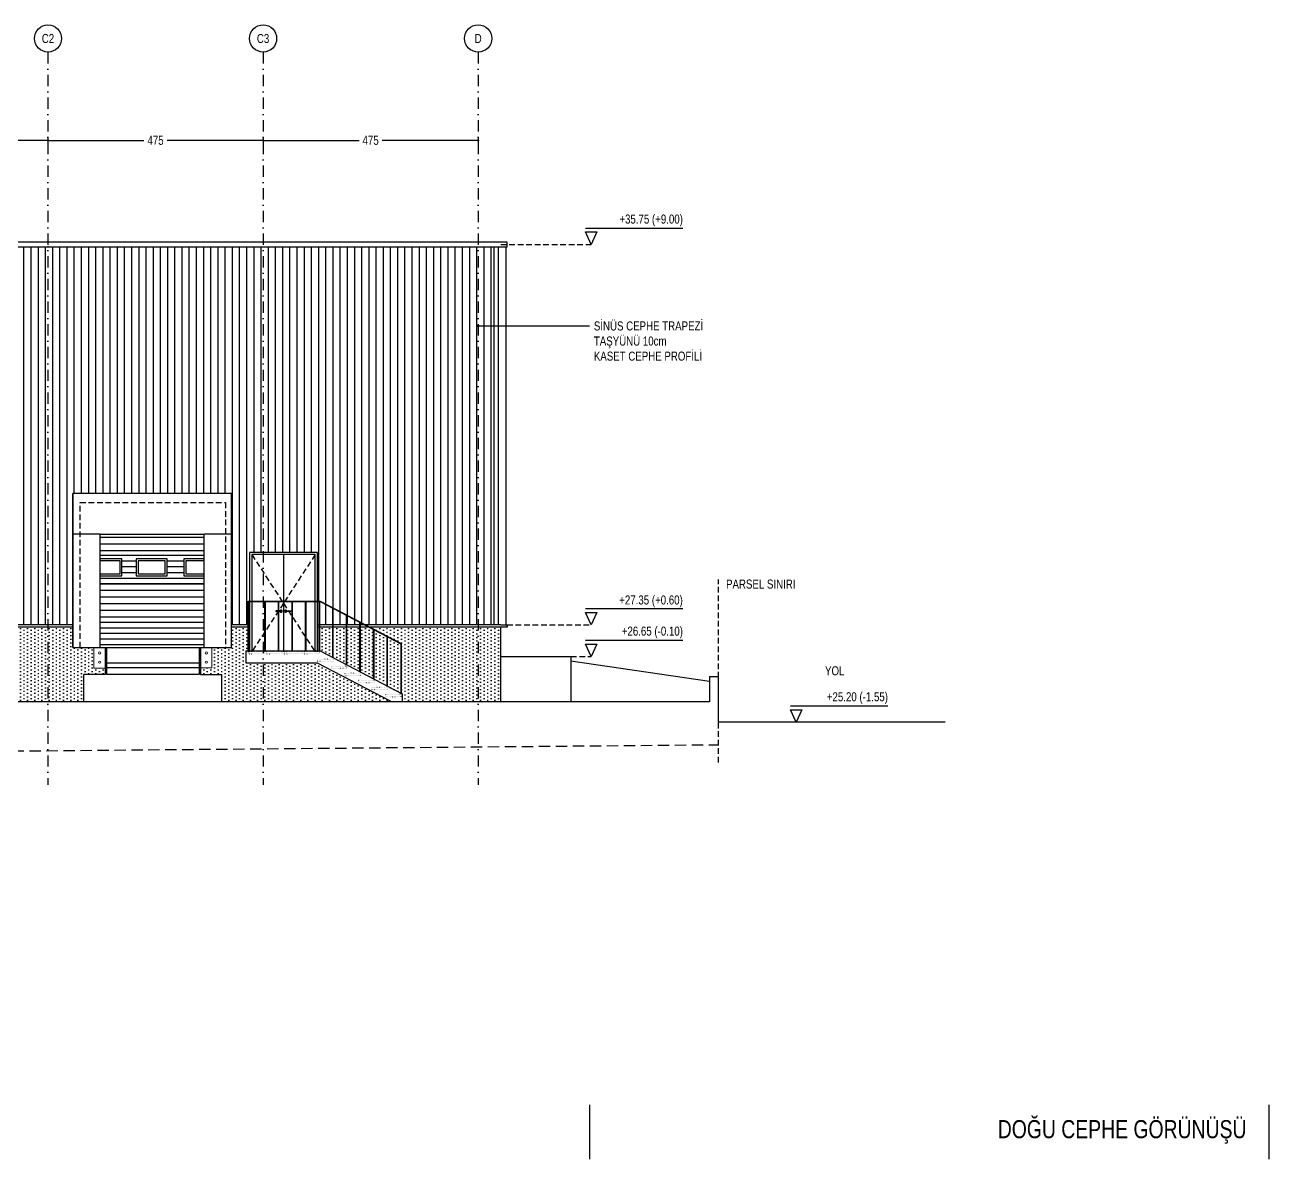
# Model space of a CAD drawing. Header units: centimetres. Extents: x 77182 to 116086, y 20619 to 33555.
# Drawn here: x 106965 to 109712, y 24670 to 27175 of the extents above; entities that cross this region are included whole.
import ezdxf
from ezdxf import colors
from ezdxf.entities.mleader import LeaderData, LeaderLine
from ezdxf.enums import TextEntityAlignment as Align
from ezdxf.math import Vec2, Vec3

# ---------------------------------------------------------------- set-up
doc = ezdxf.new("R2010")
doc.units = ezdxf.units.CM
doc.header["$LTSCALE"] = 100
for name, pattern in [('ACAD_ISO10W100', [18, 12, -3, 0, -3]), ('DASHDOT2', [0.5, 0.25, -0.125, 0, -0.125]), ('DOT2', [0.125, 0, -0.125]), ('HIDDEN2', [0.1875, 0.125, -0.0625])]:
    doc.linetypes.add(name, pattern=pattern)
for name, color, linetype in [('A-ANNO-DIMS', 187, 'Continuous'), ('A-ANNO-GRID', 155, 'DASHDOT2'), ('A-ANNO-IDEN', 50, 'Continuous'), ('A-ANNO-TEXT', 50, 'Continuous'), ('A-ANNO-TTBL', 157, 'Continuous'), ('A-ELEV-01', 255, 'Continuous'), ('A-ELEV-04', 250, 'Continuous'), ('A-HATCH', 253, 'Continuous'), ('L-ERTH', 31, 'Continuous'), ('L-TOPO', 49, 'Continuous'), ('S-CONC', 5, 'Continuous')]:
    doc.layers.add(name, color=color, linetype=linetype)
doc.layers.add('FA_ İÇ ÖLÇÜ', color=3, linetype='Continuous', lineweight=18)
doc.styles.add('Fields_100', font='act_simplex.shx', dxfattribs={"width": 0.8, "height": 20})
doc.styles.add('Fields_200', font='act_simplex.shx', dxfattribs={"width": 0.8, "height": 40})
doc.dimstyles.new('FIELDS_100', dxfattribs={"dimscale": 0, "dimtxt": 20, "dimasz": 5, "dimexe": 5, "dimexo": 5, "dimgap": 5, "dimtad": 0, "dimdec": 0, "dimzin": 0, "dimdsep": 46, "dimtxsty": 'Fields_100', "dimblk": 'DOT', "dimcen": 0.09, "dimclrt": 50, "dimadec": 0, "dimazin": 0, "dimtfac": 1, "dimtdec": 0, "dimtix": 1, "dimtofl": 0, "dimtmove": 1, "dimatfit": 3, "dimfxl": 5, "dimfxlon": 1, "dimtolj": 1, "dimtzin": 0, "dimarcsym": 0})
pattern_1 = [(90, (133156.465, 90687.795), (-15.875, 1e-15), [])]
pattern_2 = [(90, (133156.4655, 90687.7946), (-7.9375, 3.96875), [0, -7.9375])]

# ---------------------------------------------------------------- blocks, each defined once
blk = doc.blocks.new('_Dot')
at = {"color": 0, "linetype": 'ByBlock', "lineweight": -2}
blk.add_line((-0.5, 0), (-1, 0), dxfattribs=at)
at = {"color": 0, "linetype": 'ByBlock', "const_width": 0.5}
blk.add_lwpolyline([(-0.25, 0, 1), (0.25, 0, 1)], format="xyb", close=True, dxfattribs=at)
blk = doc.blocks.new('*D34')
at = {"layer": 'A-ANNO-DIMS', "color": 0, "lineweight": -2, "transparency": 16777216}
for p, q in [((106540.7, 26925.2), (106540.7, 26915.2)), ((106545.7, 26920.2), (106752.7, 26920.2)), ((107010.7, 26920.2), (106803.8, 26920.2)), ((107015.7, 26925.2), (107015.7, 26915.2))]:
    blk.add_line(p, q, dxfattribs=at)
at = {"layer": 'DEFPOINTS', "color": 0, "transparency": 16777216}
for p in [(106540.7, 27120.2), (107015.7, 27120.2), (107015.7, 26920.2)]:
    blk.add_point(p, dxfattribs=at)
at = {"layer": 'A-ANNO-DIMS', "color": 0, "lineweight": -2, "transparency": 16777216, "xscale": 5, "yscale": 5, "zscale": 5, "rotation": 180}
blk.add_blockref('_Dot', (106540.7, 26920.2), dxfattribs=at)
at = {"layer": 'A-ANNO-DIMS', "color": 0, "lineweight": -2, "transparency": 16777216, "xscale": 5, "yscale": 5, "zscale": 5}
blk.add_blockref('_Dot', (107015.7, 26920.2), dxfattribs=at)
at = {"layer": 'A-ANNO-DIMS', "color": 50, "transparency": 16777216, "insert": (106778.2, 26920.2), "char_height": 20, "attachment_point": 5, "style": 'Fields_100'}
blk.add_mtext('\\A1;475', dxfattribs=at)
blk = doc.blocks.new('*D35')
at = {"layer": 'A-ANNO-DIMS', "color": 0, "lineweight": -2, "transparency": 16777216}
for p, q in [((107015.7, 26925.2), (107015.7, 26915.2)), ((107020.7, 26920.2), (107227.7, 26920.2)), ((107485.7, 26920.2), (107278.8, 26920.2)), ((107490.7, 26925.2), (107490.7, 26915.2))]:
    blk.add_line(p, q, dxfattribs=at)
at = {"layer": 'DEFPOINTS', "color": 0, "transparency": 16777216}
for p in [(107015.7, 27120.2), (107490.7, 27120.2), (107490.7, 26920.2)]:
    blk.add_point(p, dxfattribs=at)
at = {"layer": 'A-ANNO-DIMS', "color": 0, "lineweight": -2, "transparency": 16777216, "xscale": 5, "yscale": 5, "zscale": 5, "rotation": 180}
blk.add_blockref('_Dot', (107015.7, 26920.2), dxfattribs=at)
at = {"layer": 'A-ANNO-DIMS', "color": 0, "lineweight": -2, "transparency": 16777216, "xscale": 5, "yscale": 5, "zscale": 5}
blk.add_blockref('_Dot', (107490.7, 26920.2), dxfattribs=at)
at = {"layer": 'A-ANNO-DIMS', "color": 50, "transparency": 16777216, "insert": (107253.2, 26920.2), "char_height": 20, "attachment_point": 5, "style": 'Fields_100'}
blk.add_mtext('\\A1;475', dxfattribs=at)
blk = doc.blocks.new('*D36')
at = {"layer": 'A-ANNO-DIMS', "color": 0, "lineweight": -2, "transparency": 16777216}
for p, q in [((107490.7, 26925.2), (107490.7, 26915.2)), ((107495.7, 26920.2), (107702.7, 26920.2)), ((107960.7, 26920.2), (107753.8, 26920.2)), ((107965.7, 26925.2), (107965.7, 26915.2))]:
    blk.add_line(p, q, dxfattribs=at)
at = {"layer": 'DEFPOINTS', "color": 0, "transparency": 16777216}
for p in [(107490.7, 27120.2), (107965.7, 27120.2), (107965.7, 26920.2)]:
    blk.add_point(p, dxfattribs=at)
at = {"layer": 'A-ANNO-DIMS', "color": 0, "lineweight": -2, "transparency": 16777216, "xscale": 5, "yscale": 5, "zscale": 5, "rotation": 180}
blk.add_blockref('_Dot', (107490.7, 26920.2), dxfattribs=at)
at = {"layer": 'A-ANNO-DIMS', "color": 0, "lineweight": -2, "transparency": 16777216, "xscale": 5, "yscale": 5, "zscale": 5}
blk.add_blockref('_Dot', (107965.7, 26920.2), dxfattribs=at)
at = {"layer": 'A-ANNO-DIMS', "color": 50, "transparency": 16777216, "insert": (107728.2, 26920.2), "char_height": 20, "attachment_point": 5, "style": 'Fields_100'}
blk.add_mtext('\\A1;475', dxfattribs=at)

msp = doc.modelspace()

# ---------------------------------------------------------------- hatches: boundary and pattern name
at = {"layer": 'A-HATCH'}
h = msp.add_hatch(dxfattribs=at)
h.set_pattern_fill('LINE', color=256, scale=5, angle=90)
h.set_pattern_definition(pattern_1)
h.paths.add_polyline_path([(108000.7, 26685.4), (102230.7, 26685.4), (102230.7, 25850.4), (103895.7, 25850.4), (103895.7, 26010.4), (104045.7, 26010.4), (104045.7, 25850.4), (105697.4, 25850.4), (105797.1, 25902.6), (105803.2, 25902.6), (105803.2, 26010.4), (105953.2, 26010.4), (105953.2, 25902.6), (105956.2, 25902.6), (105956.2, 25850.4), (106128.2, 25850.4), (106128.2, 26140.4), (106478.2, 26140.4), (106478.2, 25850.4), (107070.7, 25850.4), (107070.7, 26140.4), (107420.7, 26140.4), (107420.7, 25850.4), (107457.7, 25850.4), (107460.7, 26010.4), (107610.7, 26010.4), (107610.7, 25902.6), (107616.9, 25902.6), (107716.6, 25850.4), (108000.7, 25850.4)])
h = msp.add_hatch(dxfattribs=at)
h.set_pattern_fill('LINE', color=256, scale=5, angle=90)
h.set_pattern_definition(pattern_1)
h.paths.add_polyline_path([(107675.7, 25870.7), (107675.7, 25850.4), (107704.7, 25850.4), (107704.7, 25855.5)])
h.paths.add_polyline_path([(107674.7, 25871.2), (107645.7, 25886.4), (107645.7, 25850.4), (107674.7, 25850.4)])
h.paths.add_polyline_path([(107644.7, 25886.9), (107616.7, 25901.6), (107615.7, 25901.6), (107615.7, 25850.4), (107644.7, 25850.4)])
h = msp.add_hatch(dxfattribs=at)
h.set_pattern_fill('DOTS', color=256, scale=5, angle=90)
h.set_pattern_definition(pattern_2)
h.paths.add_polyline_path([(106457.3, 25680.4), (106457.3, 25740.4), (106410.3, 25740.4), (106410.3, 25755.4), (106435.3, 25755.4), (106435.3, 25800.4), (106478.2, 25800.4), (106478.2, 25845.4), (107070.7, 25845.4), (107070.7, 25800.4), (107116.7, 25800.4), (107116.7, 25754.4), (107141.7, 25754.4), (107141.7, 25740.4), (107094.8, 25740.4), (107094.8, 25680.4)])
h = msp.add_hatch(dxfattribs=at)
h.set_pattern_fill('DOTS', color=256, scale=5, angle=90)
h.set_pattern_definition(pattern_2)
h.paths.add_polyline_path([(107399.8, 25680.4), (107399.8, 25740.4), (107352.8, 25740.4), (107352.8, 25755.4), (107377.8, 25755.4), (107377.8, 25800.4), (107420.7, 25800.4), (107420.7, 25845.4), (107457.7, 25845.4), (107457.7, 25792.6), (107452.7, 25792.6), (107452.7, 25766.6), (107610.5, 25766.6), (107771.7, 25682.1), (107771.7, 25680.4)])
h = msp.add_hatch(dxfattribs=at)
h.set_pattern_fill('DOTS', color=256, scale=5, angle=90)
h.set_pattern_definition(pattern_2)
h.paths.add_polyline_path([(107794.7, 25808.3), (107765.7, 25823.5), (107765.7, 25714.6), (107794.7, 25699.5)])
h.paths.add_polyline_path([(107734.7, 25839.8), (107724, 25845.4), (107705.7, 25845.4), (107705.7, 25746.1), (107734.7, 25730.9)])
h.paths.add_polyline_path([(107764.7, 25824), (107735.7, 25839.2), (107735.7, 25730.4), (107764.7, 25715.2)])
h.paths.add_polyline_path([(107704.7, 25845.4), (107675.7, 25845.4), (107675.7, 25761.8), (107704.7, 25746.6)])
h.paths.add_polyline_path([(107674.7, 25845.4), (107645.7, 25845.4), (107645.7, 25777.5), (107674.7, 25762.3)])
h.paths.add_polyline_path([(107644.7, 25845.4), (107615.7, 25845.4), (107615.7, 25792.6), (107616.9, 25792.6), (107644.7, 25778)])
h = msp.add_hatch(dxfattribs=at)
h.set_pattern_fill('DOTS', color=256, scale=5, angle=90)
h.set_pattern_definition(pattern_2)
h.paths.add_polyline_path([(107797.7, 25680.4), (107797.7, 25697.9), (107795.7, 25698.9), (107795.7, 25808.9), (107726.1, 25845.4), (108015.7, 25845.4), (108015.7, 25680.4)])

# ---------------------------------------------------------------- linework, layer by layer
at = {"color": 18, "true_color": 0x000000}
for p, q in [((107070.7, 26140.4), (107070.7, 26140.4)), ((107070.7, 26140.4), (107070.7, 26140.4)), ((107070.7, 26140.4), (107070.7, 26140.4)), ((107070.7, 26140.4), (107070.7, 26140.4)), ((107070.7, 26140.4), (107070.7, 26140.4)), ((107070.7, 26140.4), (107070.7, 26140.4)), ((107070.7, 26140.4), (107070.7, 26140.4)), ((107070.7, 26140.4), (107070.7, 26140.4)), ((107420.7, 26140.4, 0), (107420.7, 26140.4, 0)), ((107420.7, 26140.4, 0), (107420.7, 26140.4, 0)), ((107420.7, 26140.4, 0), (107420.7, 26140.4, 0)), ((107420.7, 26140.4, 0), (107420.7, 26140.4, 0)), ((107420.7, 26140.4, 0), (107420.7, 26140.4, 0)), ((107420.7, 26140.4, 0), (107420.7, 26140.4, 0)), ((107420.7, 26140.4, 0), (107420.7, 26140.4, 0)), ((107420.7, 26140.4, 0), (107420.7, 26140.4, 0))]:
    msp.add_line(p, q, dxfattribs=at)
at = {"layer": 'A-ANNO-DIMS', "linetype": 'HIDDEN2'}
for p, q in [((108015.7, 26690.4), (108215.3, 26690.4)), ((108496.7, 25546.5), (108496.7, 25950.3)), ((108029.7, 25850.4), (108214.9, 25850.4)), ((108170.7, 25780.4), (108215.3, 25780.4))]:
    msp.add_line(p, q, dxfattribs=at)
at = {"layer": 'A-ANNO-DIMS'}
for points in [[(108417.9, 26725.4), (108202.8, 26725.4)], [(108417.6, 25885.4), (108202.4, 25885.4)], [(108417.9, 25815.4), (108202.8, 25815.4)], [(108870.7, 25670.4), (108655.6, 25670.4)]]:
    msp.add_lwpolyline(points, dxfattribs=at)
for points in [[(108215.3, 26690.4), (108202.8, 26717.9), (108227.8, 26717.9)], [(108214.9, 25850.4), (108202.4, 25877.9), (108227.4, 25877.9)], [(108215.3, 25780.4), (108202.8, 25807.9), (108227.8, 25807.9)], [(108668.1, 25635.4), (108655.6, 25662.9), (108680.6, 25662.9)]]:
    msp.add_lwpolyline(points, close=True, dxfattribs=at)
at = {"layer": 'A-ANNO-GRID'}
for p, q in [((107015.7, 27115.2), (107015.7, 25496.8)), ((107490.7, 27115.2), (107490.7, 25496.8)), ((107965.7, 27115.2), (107965.7, 25496.8))]:
    msp.add_line(p, q, dxfattribs=at)
at = {"layer": 'A-ANNO-GRID', "linetype": 'Continuous', "ltscale": 10}
for centre in [(107015.7, 27145.2), (107490.7, 27145.2), (107965.7, 27145.2)]:
    msp.add_circle(centre, 30, dxfattribs=at)
at = {"layer": 'A-ANNO-TTBL'}
for points in [[(108212.4, 24670.4), (108212.4, 24790.4)], [(109712.4, 24670.4), (109712.4, 24790.4)]]:
    msp.add_lwpolyline(points, dxfattribs=at)
at = {"layer": 'A-ELEV-01'}
for p, q in [((108030.1, 26695.4), (102201.4, 26695.4)), ((102201.4, 26685.4), (108030.1, 26685.4)), ((107014.5, 26685.6), (107017, 26685.6)), ((108000.7, 25850.4), (108000.7, 26685.4)), ((108010.7, 25850.4), (108010.7, 26685.4)), ((108027.7, 25850.4), (108027.7, 26685.4)), ((108030.1, 26685.4), (108030.1, 26695.4)), ((107070.7, 25800.4), (107070.7, 26050.4)), ((107130.7, 26050.4), (107360.7, 26050.4, 0)), ((107130.7, 25800.4), (107130.7, 26050.4)), ((107360.7, 25800.4, 0), (107360.7, 26050.4, 0)), ((107420.7, 25800.4, 0), (107420.7, 26050.4, 0)), ((107457.7, 25902.6), (107616.9, 25902.6)), ((107457.7, 25792.6), (107457.7, 25902.6)), ((107457.7, 25901.6), (107616.7, 25901.6)), ((107460.7, 25792.6), (107460.7, 25901.6)), ((107461.7, 25792.6), (107461.7, 25901.6)), ((107494.7, 25792.6), (107494.7, 25901.6)), ((107495.7, 25792.6), (107495.7, 25901.6)), ((107524.7, 25792.6), (107524.7, 25901.6)), ((107525.7, 25792.6), (107525.7, 25901.6)), ((107554.7, 25792.6), (107554.7, 25901.6)), ((107555.7, 25792.6), (107555.7, 25901.6)), ((107584.7, 25792.6), (107584.7, 25901.6)), ((107585.7, 25792.6), (107585.7, 25901.6)), ((107614.7, 25792.6), (107614.7, 25901.6)), ((107615.7, 25792.6), (107615.7, 25901.6)), ((107616.7, 25901.6), (107794.7, 25808.3)), ((107616.9, 25902.6), (107795.7, 25808.9)), ((107644.7, 25778), (107644.7, 25886.9)), ((107645.7, 25777.5), (107645.7, 25886.4)), ((107674.7, 25762.3), (107674.7, 25871.2)), ((107675.7, 25761.8), (107675.7, 25870.7)), ((107070.7, 25850.4), (106478.2, 25850.4)), ((107070.7, 25845.4), (106478.2, 25845.4)), ((107457.7, 25850.4), (107420.7, 25850.4, 0)), ((107457.7, 25845.4), (107420.7, 25845.4, 0)), ((107614.7, 25850.4), (107610.7, 25850.4)), ((107614.7, 25845.4), (107610.7, 25845.4)), ((107644.7, 25850.4), (107615.7, 25850.4)), ((107644.7, 25845.4), (107615.7, 25845.4)), ((107674.7, 25850.4), (107645.7, 25850.4)), ((107674.7, 25845.4), (107645.7, 25845.4)), ((107704.7, 25850.4), (107675.7, 25850.4)), ((107704.7, 25845.4), (107675.7, 25845.4)), ((107704.7, 25746.6), (107704.7, 25855.5)), ((107705.7, 25746.1), (107705.7, 25854.9)), ((107714.4, 25850.4), (107705.7, 25850.4)), ((107724, 25845.4), (107705.7, 25845.4)), ((108015.7, 25850.4), (107716.6, 25850.4)), ((108015.7, 25845.4), (107726.1, 25845.4)), ((107734.7, 25730.9), (107734.7, 25839.8)), ((107735.7, 25730.4), (107735.7, 25839.2)), ((108015.7, 25680.4), (108015.7, 25845.4)), ((108029.7, 25845.4), (108029.7, 25850.4)), ((107764.7, 25715.2), (107764.7, 25824)), ((107765.7, 25714.6), (107765.7, 25823.5)), ((107794.7, 25808.3), (107794.7, 25699.5)), ((107795.7, 25808.9), (107795.7, 25698.9)), ((107070.7, 25800.4), (107420.7, 25800.4, 0)), ((107141.7, 25800.4), (107141.7, 25754.4)), ((107144.7, 25800.4), (107144.7, 25740.4)), ((107349.8, 25800.4, 0), (107349.8, 25740.4, 0)), ((107352.8, 25800.4, 0), (107352.8, 25755.4, 0)), ((107452.7, 25792.6), (107452.7, 25766.6)), ((108170.7, 25780.4), (108170.7, 25680.4)), ((107141.7, 25754.4), (107141.7, 25740.4)), ((107349.8, 25765.4, 0), (107144.7, 25765.4)), ((107349.8, 25755.4, 0), (107144.7, 25755.4)), ((107352.8, 25755.4, 0), (107352.8, 25740.4, 0)), ((107452.7, 25766.6), (107610.5, 25766.6)), ((107610.5, 25766.6), (107771.7, 25682.1)), ((107349.8, 25740.4, 0), (107144.7, 25740.4)), ((107771.7, 25682.1), (107771.7, 25680.4))]:
    msp.add_line(p, q, dxfattribs=at)
at = {"layer": 'A-ELEV-01', "ltscale": 10}
for p, q in [((107420.7, 26140.4, 0), (107070.7, 26140.4)), ((107070.7, 26050.4), (107070.7, 26140.4)), ((107420.7, 26050.4, 0), (107420.7, 26140.4, 0)), ((107130.7, 26050.4), (107070.7, 26050.4)), ((107420.7, 26050.4, 0), (107360.7, 26050.4, 0))]:
    msp.add_line(p, q, dxfattribs=at)
at = {"layer": 'A-ELEV-01', "color": 217, "true_color": 0x93278f}
msp.add_line((107070.7, 25800.4), (107070.7, 26050.4), dxfattribs=at)
msp.add_line((107070.7, 25800.4), (107070.7, 26050.4), dxfattribs=at)
msp.add_line((107070.7, 25800.4), (107070.7, 26050.4), dxfattribs=at)
at = {"layer": 'A-ELEV-01', "color": 251, "true_color": 0x636466}
msp.add_line((107070.7, 25800.4), (107070.7, 26050.4), dxfattribs=at)
at = {"layer": 'A-ELEV-01', "color": 251, "ltscale": 10, "true_color": 0x636466}
msp.add_line((107130.7, 26050.4), (107070.7, 26050.4), dxfattribs=at)
at = {"layer": 'A-ELEV-01', "lineweight": 13}
for p, q in [((107116.7, 25800.4), (107116.7, 25754.4)), ((107352.8, 25755.4, 0), (107352.8, 25800.4, 0)), ((107377.8, 25755.4, 0), (107377.8, 25800.4, 0)), ((107116.7, 25754.4), (107141.7, 25754.4)), ((107352.8, 25755.4, 0), (107377.8, 25755.4, 0))]:
    msp.add_line(p, q, dxfattribs=at)
at = {"layer": 'A-ELEV-01', "linetype": 'ACAD_ISO10W100', "ltscale": 1000}
for p, q in [((107141.7, 25740.4), (107094.8, 25740.4)), ((107094.8, 25680.4), (107094.8, 25740.4)), ((107352.8, 25740.4, 0), (107399.8, 25740.4, 0)), ((107399.8, 25680.4, 0), (107399.8, 25740.4, 0))]:
    msp.add_line(p, q, dxfattribs=at)
at = {"layer": 'A-ELEV-01'}
msp.add_lwpolyline([(107070.7, 25800.4), (107420.7, 25800.4), (107420.7, 26140.4), (107070.7, 26140.4)], close=True, dxfattribs=at)
for points in [[(107610.7, 25902.6), (107610.7, 26010.4), (107460.7, 26010.4), (107460.7, 25902.6)], [(107605.7, 25902.6), (107605.7, 26005.4), (107465.7, 26005.4), (107465.7, 25902.6)], [(107535.7, 26005.4), (107535.7, 25902.6)], [(107460.7, 25901.6), (107460.7, 25790.4)], [(107465.7, 25901.6), (107465.7, 25790.4)], [(107535.7, 25901.6), (107535.7, 25790.4)], [(107605.7, 25790.4), (107605.7, 25901.6)], [(107610.7, 25790.4), (107610.7, 25901.6)], [(108015.7, 25850.4), (108029.7, 25850.4), (108029.7, 25845.4), (108015.7, 25845.4)], [(107452.7, 25792.6), (107616.9, 25792.6), (107797.7, 25697.9), (107797.7, 25680.4)], [(108015.7, 25780.4), (108170.7, 25780.4)]]:
    msp.add_lwpolyline(points, dxfattribs=at)
for points in [[(107530.7, 25879.4, 1), (107530.7, 25881.4), (107518.7, 25881.4), (107518.7, 25879.4)], [(107540.7, 25879.4, -1), (107540.7, 25881.4), (107552.7, 25881.4), (107552.7, 25879.4)]]:
    msp.add_lwpolyline(points, format="xyb", close=True, dxfattribs=at)
at = {"layer": 'A-ELEV-01', "linetype": 'DOT2', "ltscale": 0.2}
for points in [[(107457.7, 25785.9), (107615.7, 25785.9), (107615.7, 25790.4), (107457.7, 25790.4)], [(107611.2, 25770.2), (107645.7, 25770.2), (107645.7, 25774.7), (107611.2, 25774.7)], [(107641.2, 25754.5), (107675.7, 25754.5), (107675.7, 25759), (107641.2, 25759)], [(107671.2, 25738.7), (107705.7, 25738.7), (107705.7, 25743.2), (107671.2, 25743.2)], [(107701.2, 25723), (107735.7, 25723), (107735.7, 25727.5), (107701.2, 25727.5)], [(107731.2, 25707.3), (107765.7, 25707.3), (107765.7, 25711.8), (107731.2, 25711.8)], [(107761.2, 25691.6), (107795.7, 25691.6), (107795.7, 25696.1), (107761.2, 25696.1)]]:
    msp.add_lwpolyline(points, close=True, dxfattribs=at)
at = {"layer": 'A-ELEV-01', "lineweight": 13}
for centre in [(107129.7, 25788.3), (107365.3, 25788.3, 0), (107129.7, 25767.9), (107365.3, 25767.9, 0)]:
    msp.add_circle(centre, 2.5, dxfattribs=at)
at = {"layer": 'A-ELEV-01'}
for centre, start, end in [((107530.7, 25880.4), 203.5782, 156.4218), ((107540.7, 25880.4), 23.5782, 336.4218)]:
    msp.add_arc(centre, 2.5, start, end, dxfattribs=at)
at = {"layer": 'A-ELEV-04'}
for p, q in [((107360.7, 26043.1, 0), (107130.7, 26043.1)), ((107360.7, 26028.5, 0), (107130.7, 26028.5)), ((107360.7, 26013.8, 0), (107130.7, 26013.8)), ((107360.7, 26013.8, 0), (107130.7, 26013.8)), ((107360.7, 26003.6, 0), (107130.7, 26003.6)), ((107178.8, 25995.7), (107130.7, 25995.7)), ((107178.8, 25958.7), (107178.8, 25995.7)), ((107210.8, 25995.7), (107210.8, 25958.7)), ((107278.8, 25995.7), (107210.8, 25995.7)), ((107278.8, 25958.7), (107278.8, 25995.7)), ((107315.8, 25995.7, 0), (107315.8, 25958.7, 0)), ((107360.7, 25995.7, 0), (107315.8, 25995.7, 0)), ((107174.8, 25991.7), (107130.7, 25991.7)), ((107174.8, 25962.7), (107174.8, 25991.7)), ((107210.8, 25990.9), (107178.8, 25990.9)), ((107210.8, 25978.2), (107178.8, 25978.2)), ((107274.8, 25991.7), (107214.8, 25991.7)), ((107214.8, 25991.7), (107214.8, 25962.7)), ((107274.8, 25962.7), (107274.8, 25991.7)), ((107315.8, 25990.9, 0), (107278.8, 25990.9)), ((107315.8, 25978.2, 0), (107278.8, 25978.2)), ((107319.8, 25991.7, 0), (107319.8, 25962.7, 0)), ((107360.7, 25991.7, 0), (107319.8, 25991.7, 0)), ((107130.7, 25962.7), (107174.8, 25962.7)), ((107130.7, 25958.7), (107178.8, 25958.7)), ((107360.7, 25952.8, 0), (107130.7, 25952.8)), ((107130.7, 25940.6), (107360.7, 25940.6, 0)), ((107360.7, 25940.6, 0), (107130.7, 25940.6)), ((107210.8, 25965.5), (107178.8, 25965.5)), ((107210.8, 25958.7), (107278.8, 25958.7)), ((107214.8, 25962.7), (107274.8, 25962.7)), ((107315.8, 25965.5, 0), (107278.8, 25965.5)), ((107315.8, 25958.7, 0), (107360.7, 25958.7, 0)), ((107319.8, 25962.7, 0), (107360.7, 25962.7, 0)), ((107360.7, 25926, 0), (107130.7, 25926)), ((107360.7, 25911.3, 0), (107130.7, 25911.3)), ((107360.7, 25896.7, 0), (107130.7, 25896.7)), ((107360.7, 25882.1, 0), (107130.7, 25882.1)), ((107360.7, 25867.4, 0), (107130.7, 25867.4)), ((107360.7, 25855.2, 0), (107130.7, 25855.2)), ((107360.7, 25843, 0), (107130.7, 25843)), ((107360.7, 25830.8, 0), (107130.7, 25830.8)), ((107360.7, 25818.6, 0), (107130.7, 25818.6)), ((107360.7, 25806.4, 0), (107130.7, 25806.4))]:
    msp.add_line(p, q, dxfattribs=at)
at = {"layer": 'A-ELEV-04', "linetype": 'HIDDEN2', "elevation": 0}
msp.add_lwpolyline([(107086.6, 25800.4), (107086.6, 26120.2), (107408, 26120.2), (107408, 25800.4)], dxfattribs=at)
at = {"layer": 'A-ELEV-04', "linetype": 'HIDDEN2'}
for points in [[(107465.7, 26005.4), (107535.7, 25897.9), (107465.7, 25790.4)], [(107605.7, 26005.4), (107535.7, 25897.9), (107605.7, 25790.4)]]:
    msp.add_lwpolyline(points, dxfattribs=at)
at = {"layer": 'FA_ İÇ ÖLÇÜ', "color": 251, "ltscale": 10, "true_color": 0x636466}
msp.add_line((107360.7, 26050.4, 0), (107420.7, 26050.4, 0), dxfattribs=at)
at = {"layer": 'L-ERTH'}
msp.add_line((108476.7, 25725.4), (108170.7, 25770.4), dxfattribs=at)
at = {"layer": 'L-TOPO', "color": 1, "linetype": 'HIDDEN2', "ltscale": 2}
msp.add_lwpolyline([(98686.4, 25770.4), (99199.4, 25585.4), (105099.9, 25555.4), (108496.7, 25585.6)], dxfattribs=at)
at = {"layer": 'S-CONC'}
for p, q in [((108496.7, 25735.4), (108476.7, 25735.4)), ((108476.7, 25735.4), (108476.7, 25680.4)), ((108496.7, 25635.4), (108496.7, 25735.4)), ((108476.7, 25680.4), (105287.3, 25680.4)), ((108996.7, 25635.4), (108496.7, 25635.4))]:
    msp.add_line(p, q, dxfattribs=at)

# ---------------------------------------------------------------- texts
at = {"layer": 'A-ANNO-DIMS', "color": 50, "char_height": 20, "attachment_point": 9, "style": 'Fields_100'}
for s, insert in [('+35.75 (+9.00)', (108417.9, 26730.4)), ('+27.35 (+0.60)', (108417.6, 25889.2)), ('+26.65 (-0.10)', (108417.9, 25820.4)), ('+25.20 (-1.55)', (108870.7, 25675.4))]:
    msp.add_mtext_dynamic_manual_height_columns(s, width=226.336, gutter_width=100, heights=[0], dxfattribs=dict(at, insert=insert))
at = {"layer": 'A-ANNO-GRID', "color": 50, "style": 'Fields_100', "width": 0.8}
for s, p in [('C2', (107015.7, 27145.2)), ('C3', (107490.7, 27145.2)), ('D', (107965.7, 27145.2))]:
    msp.add_text(s, height=20, dxfattribs=at).set_placement(p, align=Align.MIDDLE_CENTER)
at = {"layer": 'A-ANNO-IDEN', "char_height": 20, "attachment_point": 1, "style": 'Fields_100'}
for s, insert in [('PARSEL SINIRI', (108513.1, 25950.3)), ('YOL', (108731.7, 25758.8))]:
    msp.add_mtext_dynamic_manual_height_columns(s, width=277.705, gutter_width=100, heights=[0], dxfattribs=dict(at, insert=insert))
at = {"layer": 'A-ANNO-TEXT', "insert": (109662.4, 24730.4), "char_height": 40, "attachment_point": 6, "style": 'Fields_200'}
msp.add_mtext_dynamic_manual_height_columns('DOĞU CEPHE GÖRÜNÜŞÜ', width=916.05, gutter_width=12.5, heights=[0], dxfattribs=at)

# ---------------------------------------------------------------- dimensions: what is measured, and where the dimension line sits
at = {"layer": 'A-ANNO-DIMS'}
for base, p1, p2, picture, middle in [((107015.7, 26920.2), (106540.7, 27120.2), (107015.7, 27120.2), '*D34', (106778.2, 26920.2)), ((107490.7, 26920.2), (107015.7, 27120.2), (107490.7, 27120.2), '*D35', (107253.2, 26920.2)), ((107965.7, 26920.2), (107490.7, 27120.2), (107965.7, 27120.2), '*D36', (107728.2, 26920.2))]:
    dim = msp.add_linear_dim(base=base, p1=p1, p2=p2, dimstyle='FIELDS_100', override={"dimscale": 1}, dxfattribs=at)
    dim.commit()
    dim.dimension.update_dxf_attribs({"geometry": picture, "text_midpoint": middle})

# ---------------------------------------------------------------- leaders
ml = msp.add_multileader_mtext('Standard', dxfattribs=at)
ml.set_content('SİNÜS CEPHE TRAPEZİ\\PTAŞYÜNÜ 10cm\\PKASET CEPHE PROFİLİ', color=50, style='Fields_100')
ml.set_leader_properties(color=256)
ml.set_arrow_properties(name='DOT')
ml.build(insert=Vec2(0, 0))
ml.multileader.update_dxf_attribs({"dogleg_length": 10, "arrow_head_size": 6})
ctx = ml.context
ctx.base_point, ctx.char_height, ctx.arrow_head_size, ctx.landing_gap_size, ctx.plane_origin = Vec3(108211.2, 26510.4), 20, 6, 10, Vec3(108606.7, 26560.4)
notes = []
notes.append((ctx, [(0, (1, 1, 0), (108201.2, 26510.4), (1, 0), 10, [(0, [(107965.7, 26510.4)], 0, [])])]))
ctx.mtext.insert, ctx.mtext.flow_direction = Vec3(108221.2, 26520.4), 5
for ctx, leaders in notes:
    for number, flags, end, landing, length, lines in leaders:
        leader = LeaderData()
        leader.index, (leader.has_last_leader_line, leader.has_dogleg_vector, leader.attachment_direction) = number, flags
        leader.last_leader_point, leader.dogleg_vector, leader.dogleg_length = Vec3(end), Vec3(landing), length
        for number, points, colour, breaks in lines:
            line = LeaderLine()
            line.index, line.vertices, line.color, line.breaks = number, Vec3.list(points), colors.encode_raw_color(colour), breaks
            leader.lines.append(line)
        ctx.leaders.append(leader)

doc.saveas('drawing.dxf')
